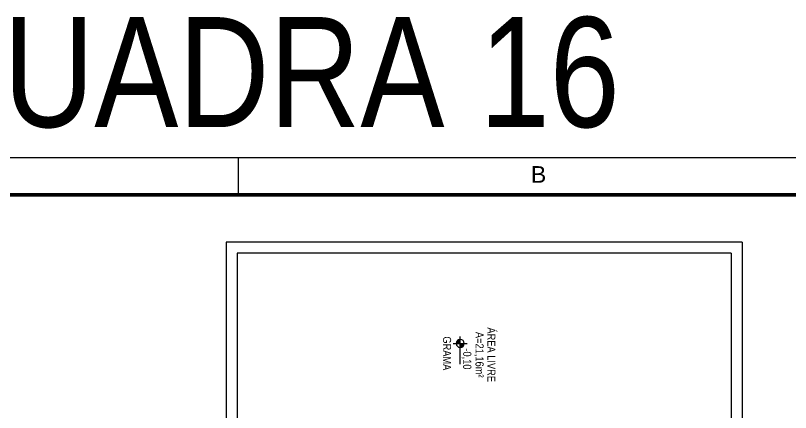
# Model space of a CAD drawing. Header units: millimetres. Extents: x 3923 to 4120, y 744 to 867.
# Drawn here: x 3965.08 to 3986.1, y 855.87 to 866.65 of the extents above; entities that cross this region are included whole.
import ezdxf
from ezdxf.enums import TextEntityAlignment as Align

# ---------------------------------------------------------------- set-up
doc = ezdxf.new("R2010")
doc.units = ezdxf.units.MM
for name, color, linetype in [('-HIDRO', 8, 'Continuous'), ('DIVERSOS', 1, 'Continuous'), ('E-txt-g', 3, 'Continuous'), ('E-TXT-Y', 2, 'Continuous'), ("PRANCHA - PROJETU'S", 7, 'Continuous')]:
    doc.layers.add(name, color=color, linetype=linetype)
doc.layers.add('E-Txt-W', color=7, linetype='Continuous', lineweight=20)
doc.styles.add('ARIAL', font='arial.ttf', dxfattribs={"height": 2})
doc.styles.add('F2', font='ARIALN.TTF')
doc.styles.add('REG60', font='romans.shx', dxfattribs={"width": 0.8, "height": 0.15})
doc.styles.add('REG80', font='romans.shx', dxfattribs={"width": 0.8, "height": 0.2})

# ---------------------------------------------------------------- blocks, each defined once
blk = doc.blocks.new('ADFSGASDFG')
at = {"layer": "PRANCHA - PROJETU'S", "color": 1}
blk.add_line((360.678, 107.346), (276.578, 107.346), dxfattribs=at)
at = {"layer": "PRANCHA - PROJETU'S", "color": 4, "const_width": 0.1}
blk.add_lwpolyline([(279.078, 106.346), (359.678, 106.346), (359.678, 48.946), (279.078, 48.946)], close=True, dxfattribs=at)
blk = doc.blocks.new('TXT-AMB75')
at = {"layer": 'E-txt-g', "style": 'REG80', "width": 0.8, "flags": 8}
blk.add_attdef('TXT', text='', height=0.2, dxfattribs=at).set_placement((0.005, 0.296), align=Align.CENTER)
at = {"layer": 'E-Txt-W', "style": 'REG60', "width": 0.8, "flags": 8}
blk.add_attdef('TXT', text='', height=0.15, dxfattribs=at).set_placement((0.005, 0.027), align=Align.CENTER)
blk = doc.blocks.new('NIVEL')
at = {"layer": 'DIVERSOS'}
h = blk.add_hatch(color=7, dxfattribs=at)
h.paths.add_polyline_path([(0, 0.137, 0.414214), (-0.137, 0), (0, 0)])
h.paths.add_polyline_path([(0, 0), (0, -0.137, 0.414214), (0.137, 0)])
at = {"layer": 'DIVERSOS', "color": 7}
for p, q in [((0.709, 0), (-0.242, 0)), ((0, 0.242), (0, -0.242))]:
    blk.add_line(p, q, dxfattribs=at)
blk.add_circle((0, 0), 0.137, dxfattribs=at)

msp = doc.modelspace()

# ---------------------------------------------------------------- linework, layer by layer
at = {"layer": '-HIDRO', "linetype": 'Continuous'}
for p, q in [((3970.791, 860.498), (3970.791, 810.498)), ((3984.791, 860.498), (3970.791, 860.498)), ((3984.791, 860.498), (3984.791, 810.498)), ((3971.091, 860.198), (3971.091, 854.196)), ((3984.491, 860.198), (3971.091, 860.198)), ((3984.491, 860.198), (3984.491, 810.798))]:
    msp.add_line(p, q, dxfattribs=at)
at = {"layer": "PRANCHA - PROJETU'S", "color": 1}
msp.add_line((3971.129, 861.786), (3971.129, 862.786), dxfattribs=at)

# ---------------------------------------------------------------- block references
at = {"layer": '-HIDRO'}
ref = msp.add_blockref('TXT-AMB75', (3977.446, 857.448), dxfattribs=dict(at, xscale=1.458, yscale=1.458, zscale=1.458, rotation=270))
ref.add_attrib('TXT', 'ÁREA LIVRE', dxfattribs={"layer": 'E-txt-g', "color": 2, "height": 0.22, "rotation": 270, "style": 'F2'}).set_placement((3977.878, 857.44), align=Align.CENTER)
ref.add_attrib('TXT', 'A=21,16m²', dxfattribs={"layer": 'E-Txt-W', "height": 0.22, "rotation": 270, "style": 'F2'}).set_placement((3977.559, 857.44), align=Align.CENTER)
at = {"layer": '-HIDRO', "linetype": 'Continuous', "xscale": -0.7971733240954236, "yscale": 0.7971733240954236, "zscale": 0.7971733240954236, "rotation": 90}
msp.add_blockref('NIVEL', (3977.144, 857.745), dxfattribs=at)
at = {"layer": "PRANCHA - PROJETU'S", "color": 1}
msp.add_blockref('ADFSGASDFG', (3646.451, 755.44), dxfattribs=at)

# ---------------------------------------------------------------- texts
at = {"layer": '-HIDRO', "linetype": 'Continuous', "style": 'F2'}
for s, p in [('GRAMA', (3976.896, 857.938)), ('-0,10', (3977.445, 857.612))]:
    msp.add_text(s, height=0.2194, rotation=270, dxfattribs=at).set_placement(p, align=Align.TOP_LEFT)
at = {"layer": 'E-TXT-Y', "style": 'F2'}
msp.add_text('LOTE 33 - QUADRA 16', height=2.98647, dxfattribs=at).set_placement((3945.353, 863.622))
at = {"layer": "PRANCHA - PROJETU'S", "color": 50, "linetype": 'Continuous', "style": 'ARIAL'}
msp.add_text('B', height=0.45, dxfattribs=at).set_placement((3979.269, 862.336), align=Align.MIDDLE)

doc.saveas('drawing.dxf')
